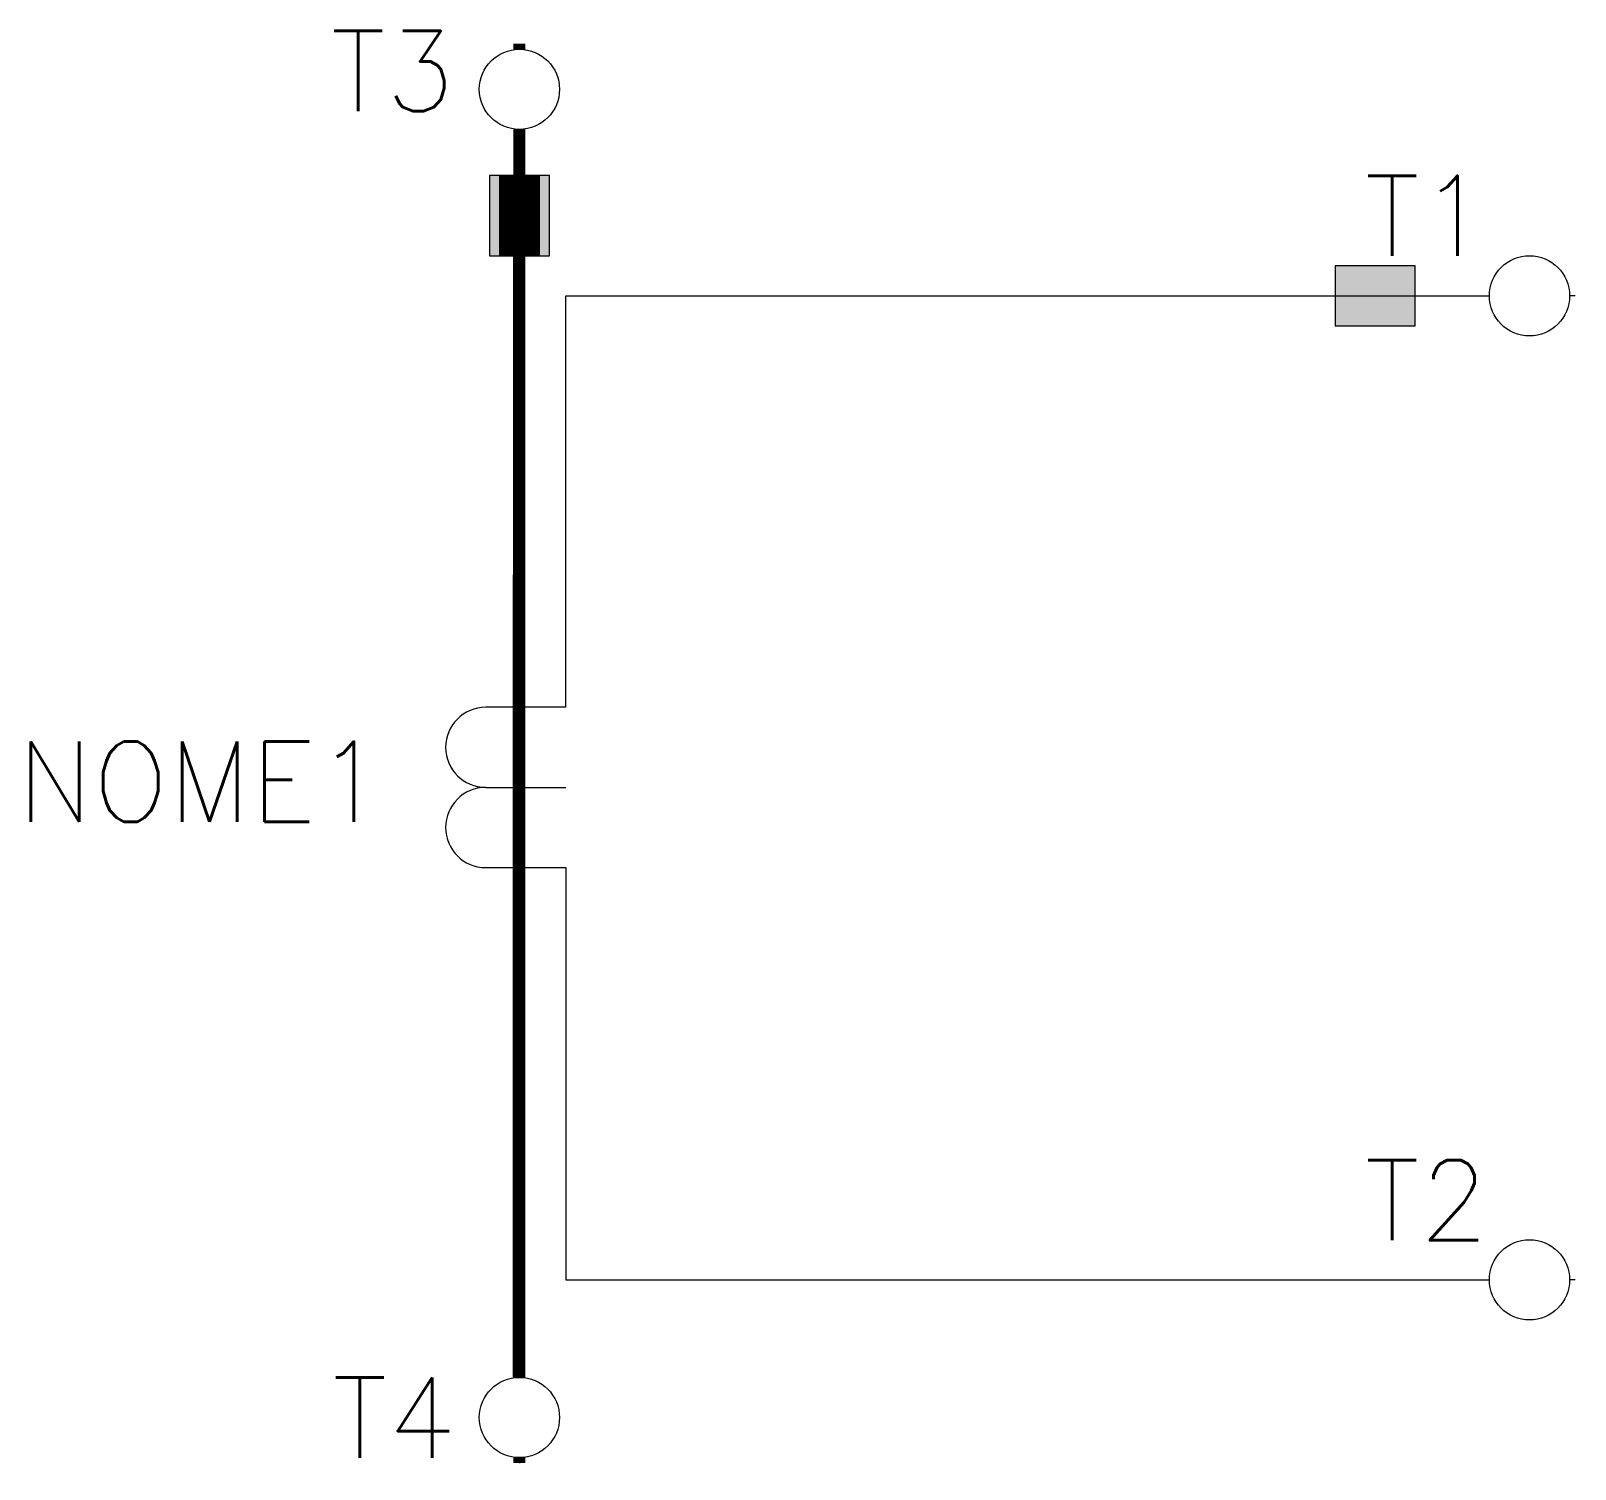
# Model space of a CAD drawing. Header units: millimetres. Extents: x 1733.5 to 1772, y 2288.2 to 2324.
import ezdxf

# ---------------------------------------------------------------- set-up
doc = ezdxf.new("R2010")
doc.units = ezdxf.units.MM
doc.styles.add('ROMANS', font='romans.shx')

# ---------------------------------------------------------------- blocks, each defined once
blk = doc.blocks.new('QUA')
at = {"color": 0}
blk.add_lwpolyline([(0, -2), (1.5, -2), (1.5, 0), (0, 0)], close=True, dxfattribs=at)
blk.add_solid([(0, 0), (1.5, 0), (0, -2), (1.5, -2)], dxfattribs=at)

msp = doc.modelspace()

# ---------------------------------------------------------------- linework, layer by layer
for p, q in [((1745.651, 2323.582), (1745.651, 2323.72)), ((1771.983, 2317.431), (1771.845, 2317.431)), ((1744.81, 2305.168), (1746.81, 2305.168)), ((1771.983, 2292.887), (1771.845, 2292.887)), ((1745.651, 2288.453), (1745.651, 2288.315))]:
    msp.add_line(p, q)
at = {"color": 5}
for p, q in [((1745.151, 2320.431), (1745.151, 2318.431)), ((1746.151, 2320.431), (1745.151, 2320.431)), ((1746.151, 2320.431), (1745.151, 2320.431)), ((1746.151, 2318.431), (1746.151, 2320.431)), ((1745.151, 2318.431), (1746.151, 2318.431)), ((1746.151, 2318.431), (1745.151, 2318.431))]:
    msp.add_line(p, q, dxfattribs=at)
at = {"color": 7, "linetype": 'Continuous'}
for p, q in [((1746.81, 2307.168), (1746.81, 2317.431)), ((1746.81, 2303.168), (1746.81, 2292.887))]:
    msp.add_line(p, q, dxfattribs=at)
at = {"linetype": 'Continuous'}
for p, q in [((1746.81, 2317.431), (1769.845, 2317.431)), ((1746.81, 2292.887), (1769.845, 2292.887))]:
    msp.add_line(p, q, dxfattribs=at)
at = {"color": 5, "const_width": 0.3}
for points in [[(1745.651, 2323.72), (1745.651, 2323.582)], [(1745.651, 2321.582), (1745.651, 2290.453)], [(1745.318, 2320.431), (1745.318, 2318.431)], [(1745.44, 2320.431), (1745.44, 2318.431)], [(1745.784, 2320.431), (1745.784, 2318.431)], [(1745.985, 2320.431), (1745.985, 2318.431)], [(1745.639, 2319.669), (1745.632, 2290.453)], [(1745.651, 2319.669), (1745.651, 2290.453)], [(1745.651, 2288.453), (1745.651, 2288.315)]]:
    msp.add_lwpolyline(points, dxfattribs=at)
for points in [[(1746.81, 2307.168), (1744.81, 2307.168, 1), (1744.81, 2305.168), (1746.81, 2305.168)], [(1744.81, 2305.168, 1), (1744.81, 2303.168), (1746.81, 2303.168)]]:
    msp.add_lwpolyline(points, format="xyb")
at = {"linetype": 'Continuous'}
for centre in [(1745.651, 2322.582), (1770.845, 2317.431), (1770.845, 2292.887), (1745.651, 2289.453)]:
    msp.add_circle(centre, 1, dxfattribs=at)

# ---------------------------------------------------------------- block references
msp.add_blockref('QUA', (1744.901, 2320.431))
at = {"rotation": 90}
msp.add_blockref('QUA', (1765.996, 2316.681), dxfattribs=at)

# ---------------------------------------------------------------- texts
at = {"style": 'ROMANS'}
for tag, p in [('T3', (1740.944, 2322.039)), ('T1', (1766.733, 2318.425)), ('NOME1', (1733.123, 2304.311)), ('T2', (1766.734, 2293.872)), ('T4', (1740.986, 2288.448))]:
    msp.add_attdef(tag, p, '', height=2, dxfattribs=at)

doc.saveas('drawing.dxf')
